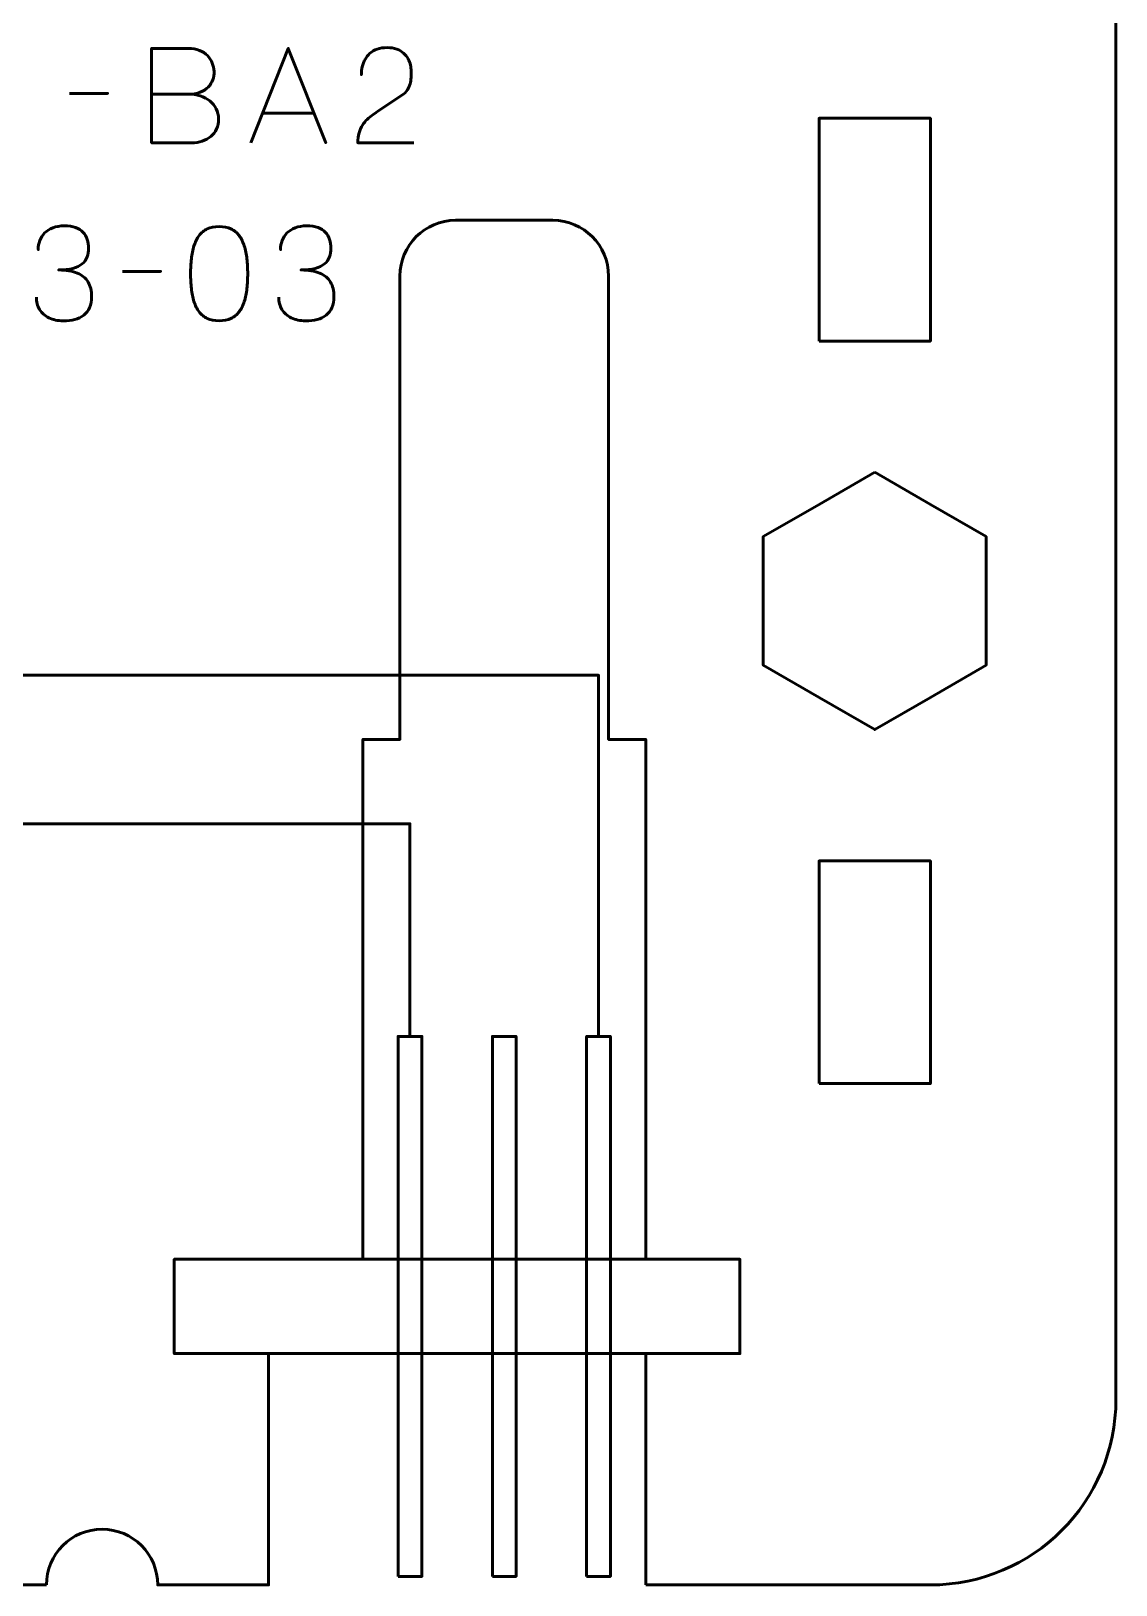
# Model space of a CAD drawing. Header units: centimetres. Extents: x -22.1 to 1.1, y -17.5 to -11.2.
# Drawn here: x -7.723 to -4.8, y -17.5 to -13.315 of the extents above; entities that cross this region are included whole.
import ezdxf

# ---------------------------------------------------------------- set-up
doc = ezdxf.new("R2010")
doc.units = ezdxf.units.CM
doc.header["$MEASUREMENT"] = 0
doc.layers.add('Layer 1', color=7, linetype='Continuous')

msp = doc.modelspace()

# ---------------------------------------------------------------- linework, layer by layer
at = {"layer": 'Layer 1', "color": 253, "lineweight": 53}
for points in [[(-5.6, -14.15), (-5.3, -14.15), (-5.3, -13.55), (-5.6, -13.55), (-5.6, -14.15)], [(-5.6, -16.15), (-5.3, -16.15), (-5.3, -15.55), (-5.6, -15.55), (-5.6, -16.15)]]:
    msp.add_lwpolyline(points, close=True, dxfattribs=at)
at = {"layer": 'Layer 1', "color": 2, "lineweight": 53}
for points in [[(-6.734, -17.47699), (-6.67, -17.47699), (-6.67, -16.02299), (-6.734, -16.02299), (-6.734, -17.47699)], [(-6.48, -17.47699), (-6.416, -17.47699), (-6.416, -16.02299), (-6.48, -16.02299), (-6.48, -17.47699)], [(-6.226, -17.47699), (-6.162, -17.47699), (-6.162, -16.02299), (-6.226, -16.02299), (-6.226, -17.47699)]]:
    msp.add_lwpolyline(points, close=True, dxfattribs=at)
at = {"layer": 'Layer 1', "color": 7, "lineweight": 53}
msp.add_lwpolyline([(-7.337, -16.87699), (-5.813, -16.87699), (-5.813, -16.62299), (-7.337, -16.62299), (-7.337, -16.87699)], close=True, dxfattribs=at)
at = {"layer": 'Layer 1', "color": 253, "lineweight": 53}
for points, knots in [([(-7.6815, -17.5), (-7.6815, -17.5), (-8.0795, -17.5), (-8.0795, -17.5), (-8.0795, -17.5), (-8.0795, -17.5), (-8.0795, -16.87699), (-8.0795, -16.87699), (-8.0795, -16.87699), (-8.0795, -16.87699), (-7.8255, -16.87699), (-7.8255, -16.87699), (-7.8255, -16.87699), (-7.8255, -16.87699), (-7.8255, -16.62299), (-7.8255, -16.62299), (-7.8255, -16.62299), (-7.8255, -16.62299), (-8.0795, -16.62299), (-8.0795, -16.62299), (-8.0795, -16.62299), (-8.0795, -16.62299), (-8.0795, -15.22299), (-8.0795, -15.22299), (-8.0795, -15.22299), (-8.0795, -15.22299), (-8.1795, -15.22302), (-8.1795, -15.22302), (-8.1795, -15.22302), (-8.1795, -15.22302), (-8.1795, -14.24998), (-8.1795, -14.24998), (-8.1795, -14.24998), (-8.1795, -14.24998), (-8.1795, -13.97501), (-8.1795, -13.97501), (-8.1795, -13.97501), (-8.1795, -13.89218), (-8.24667, -13.82501), (-8.32951, -13.82501), (-8.32951, -13.82501), (-8.32951, -13.82501), (-8.59151, -13.825), (-8.59151, -13.825), (-8.59151, -13.825), (-8.67433, -13.825), (-8.7415, -13.89217), (-8.7415, -13.975), (-8.7415, -13.975), (-8.7415, -13.975), (-8.7415, -14.24998), (-8.7415, -14.24998), (-8.7415, -14.24998), (-8.7415, -14.24998), (-8.7415, -15.22302), (-8.7415, -15.22302), (-8.7415, -15.22302), (-8.7415, -15.22302), (-8.8415, -15.22299), (-8.8415, -15.22299), (-8.8415, -15.22299), (-8.8415, -15.22299), (-8.8415, -16.62299), (-8.8415, -16.62299), (-8.8415, -16.62299), (-8.8415, -16.62299), (-9.3495, -16.62299), (-9.3495, -16.62299), (-9.3495, -16.62299), (-9.3495, -16.62299), (-9.3495, -16.87699), (-9.3495, -16.87699), (-9.3495, -16.87699), (-9.3495, -16.87699), (-9.0955, -16.87699), (-9.0955, -16.87699), (-9.0955, -16.87699), (-9.0955, -16.87699), (-9.0955, -17.5), (-9.0955, -17.5), (-9.0955, -17.5), (-9.0955, -17.5), (-9.40365, -17.5), (-9.40365, -17.5), (-9.40365, -17.5), (-9.40365, -17.41717), (-9.47082, -17.35), (-9.55365, -17.35), (-9.55365, -17.35), (-9.63648, -17.35), (-9.70365, -17.41717), (-9.70365, -17.5), (-9.70365, -17.5), (-9.70365, -17.5), (-9.7, -17.5), (-9.7, -17.5), (-9.7, -17.5), (-9.97609, -17.5), (-10.2, -17.27609), (-10.2, -17), (-10.2, -17), (-10.2, -17), (-10.1, -12.7), (-10.1, -12.7), (-10.1, -12.7), (-10.1, -12.42391), (-9.87609, -12.2), (-9.6, -12.2), (-9.6, -12.2), (-9.6, -12.2), (-5.3, -12.2), (-5.3, -12.2), (-5.3, -12.2), (-5.02391, -12.2), (-4.8, -12.42391), (-4.8, -12.7), (-4.8, -12.7), (-4.8, -12.7), (-4.8, -17), (-4.8, -17), (-4.8, -17), (-4.8, -17.27609), (-5.02391, -17.5), (-5.3, -17.5), (-5.3, -17.5), (-5.3, -17.5), (-6.067, -17.5), (-6.067, -17.5)], [0, 0, 0, 0, 0.03125, 0.03125, 0.03125, 0.03125, 0.0625, 0.0625, 0.0625, 0.0625, 0.09375, 0.09375, 0.09375, 0.09375, 0.125, 0.125, 0.125, 0.125, 0.15625, 0.15625, 0.15625, 0.15625, 0.1875, 0.1875, 0.1875, 0.1875, 0.21875, 0.21875, 0.21875, 0.21875, 0.25, 0.25, 0.25, 0.25, 0.28125, 0.28125, 0.28125, 0.28125, 0.3125, 0.3125, 0.3125, 0.3125, 0.34375, 0.34375, 0.34375, 0.34375, 0.375, 0.375, 0.375, 0.375, 0.40625, 0.40625, 0.40625, 0.40625, 0.4375, 0.4375, 0.4375, 0.4375, 0.46875, 0.46875, 0.46875, 0.46875, 0.5, 0.5, 0.5, 0.5, 0.53125, 0.53125, 0.53125, 0.53125, 0.5625, 0.5625, 0.5625, 0.5625, 0.59375, 0.59375, 0.59375, 0.59375, 0.625, 0.625, 0.625, 0.625, 0.65625, 0.65625, 0.65625, 0.65625, 0.6875, 0.6875, 0.6875, 0.6875, 0.71875, 0.71875, 0.71875, 0.71875, 0.75, 0.75, 0.75, 0.75, 0.78125, 0.78125, 0.78125, 0.78125, 0.8125, 0.8125, 0.8125, 0.8125, 0.84375, 0.84375, 0.84375, 0.84375, 0.875, 0.875, 0.875, 0.875, 0.90625, 0.90625, 0.90625, 0.90625, 0.9375, 0.9375, 0.9375, 0.9375, 0.96875, 0.96875, 0.96875, 0.96875, 1, 1, 1, 1]), ([(-7.39804, -13.48535), (-7.39804, -13.48535), (-7.30032, -13.48535), (-7.30032, -13.48535), (-7.30032, -13.48535), (-7.28762, -13.48529), (-7.2768, -13.48353), (-7.26769, -13.48006), (-7.26769, -13.48006), (-7.25863, -13.47665), (-7.25128, -13.472), (-7.24558, -13.46618), (-7.24558, -13.46618), (-7.23988, -13.46036), (-7.23576, -13.45377), (-7.23317, -13.44648), (-7.23317, -13.44648), (-7.23065, -13.43925), (-7.22947, -13.43173), (-7.22976, -13.42396), (-7.22976, -13.42396), (-7.23012, -13.4162), (-7.23176, -13.40868), (-7.2347, -13.40133), (-7.2347, -13.40133), (-7.23758, -13.39398), (-7.24193, -13.38733), (-7.24764, -13.3814), (-7.24764, -13.3814), (-7.25334, -13.37546), (-7.26046, -13.37075), (-7.2691, -13.36728), (-7.2691, -13.36728), (-7.27774, -13.36376), (-7.28791, -13.36193), (-7.29961, -13.36188), (-7.29961, -13.36188), (-7.29961, -13.36188), (-7.39804, -13.36188), (-7.39804, -13.36188), (-7.39804, -13.36188), (-7.39804, -13.36188), (-7.39804, -13.61623), (-7.39804, -13.61623), (-7.39804, -13.61623), (-7.39804, -13.61623), (-7.28974, -13.61623), (-7.28974, -13.61623), (-7.28974, -13.61623), (-7.27962, -13.61623), (-7.27022, -13.61476), (-7.26151, -13.61188), (-7.26151, -13.61188), (-7.25281, -13.60894), (-7.24523, -13.60476), (-7.23864, -13.59918), (-7.23864, -13.59918), (-7.23212, -13.59365), (-7.227, -13.58695), (-7.22335, -13.57901), (-7.22335, -13.57901), (-7.21971, -13.57107), (-7.21783, -13.56208), (-7.21777, -13.55202), (-7.21777, -13.55202), (-7.218, -13.54191), (-7.22012, -13.5328), (-7.22418, -13.52462), (-7.22418, -13.52462), (-7.22823, -13.51645), (-7.23388, -13.50946), (-7.24117, -13.50358), (-7.24117, -13.50358), (-7.24846, -13.49775), (-7.25716, -13.49323), (-7.26716, -13.49011), (-7.26716, -13.49011), (-7.27715, -13.48699), (-7.28821, -13.48541), (-7.30032, -13.48535), (-7.30032, -13.48535), (-7.28821, -13.48541), (-7.27715, -13.48699), (-7.26716, -13.49011), (-7.26716, -13.49011), (-7.25716, -13.49323), (-7.24846, -13.49775), (-7.24117, -13.50358), (-7.24117, -13.50358), (-7.23388, -13.50946), (-7.22823, -13.51645), (-7.22418, -13.52462), (-7.22418, -13.52462), (-7.22012, -13.5328), (-7.218, -13.54191), (-7.21777, -13.55202), (-7.21777, -13.55202), (-7.21783, -13.56208), (-7.21971, -13.57107), (-7.22335, -13.57901), (-7.22335, -13.57901), (-7.227, -13.58695), (-7.23212, -13.59365), (-7.23864, -13.59918), (-7.23864, -13.59918), (-7.24523, -13.60476), (-7.25281, -13.60894), (-7.26151, -13.61188), (-7.26151, -13.61188), (-7.27022, -13.61476), (-7.27962, -13.61623), (-7.28974, -13.61623), (-7.28974, -13.61623), (-7.28974, -13.61623), (-7.39804, -13.61623), (-7.39804, -13.61623), (-7.39804, -13.61623), (-7.39804, -13.61623), (-7.39804, -13.36188), (-7.39804, -13.36188), (-7.39804, -13.36188), (-7.39804, -13.36188), (-7.29961, -13.36188), (-7.29961, -13.36188), (-7.29961, -13.36188), (-7.28791, -13.36193), (-7.27774, -13.36376), (-7.2691, -13.36728), (-7.2691, -13.36728), (-7.26046, -13.37075), (-7.25334, -13.37546), (-7.24764, -13.3814), (-7.24764, -13.3814), (-7.24193, -13.38733), (-7.23758, -13.39398), (-7.2347, -13.40133), (-7.2347, -13.40133), (-7.23176, -13.40868), (-7.23012, -13.4162), (-7.22976, -13.42396), (-7.22976, -13.42396), (-7.22947, -13.43173), (-7.23065, -13.43925), (-7.23317, -13.44648), (-7.23317, -13.44648), (-7.23576, -13.45377), (-7.23988, -13.46036), (-7.24558, -13.46618), (-7.24558, -13.46618), (-7.25128, -13.472), (-7.25863, -13.47665), (-7.26769, -13.48006), (-7.26769, -13.48006), (-7.2768, -13.48353), (-7.28762, -13.48529), (-7.30032, -13.48535), (-7.30032, -13.48535), (-7.30032, -13.48535), (-7.39804, -13.48535), (-7.39804, -13.48535)], [0, 0, 0, 0, 0.025, 0.025, 0.025, 0.025, 0.05, 0.05, 0.05, 0.05, 0.075, 0.075, 0.075, 0.075, 0.1, 0.1, 0.1, 0.1, 0.125, 0.125, 0.125, 0.125, 0.15, 0.15, 0.15, 0.15, 0.175, 0.175, 0.175, 0.175, 0.2, 0.2, 0.2, 0.2, 0.225, 0.225, 0.225, 0.225, 0.25, 0.25, 0.25, 0.25, 0.275, 0.275, 0.275, 0.275, 0.3, 0.3, 0.3, 0.3, 0.325, 0.325, 0.325, 0.325, 0.35, 0.35, 0.35, 0.35, 0.375, 0.375, 0.375, 0.375, 0.4, 0.4, 0.4, 0.4, 0.425, 0.425, 0.425, 0.425, 0.45, 0.45, 0.45, 0.45, 0.475, 0.475, 0.475, 0.475, 0.5, 0.5, 0.5, 0.5, 0.525, 0.525, 0.525, 0.525, 0.55, 0.55, 0.55, 0.55, 0.575, 0.575, 0.575, 0.575, 0.6, 0.6, 0.6, 0.6, 0.625, 0.625, 0.625, 0.625, 0.65, 0.65, 0.65, 0.65, 0.675, 0.675, 0.675, 0.675, 0.7, 0.7, 0.7, 0.7, 0.725, 0.725, 0.725, 0.725, 0.75, 0.75, 0.75, 0.75, 0.775, 0.775, 0.775, 0.775, 0.8, 0.8, 0.8, 0.8, 0.825, 0.825, 0.825, 0.825, 0.85, 0.85, 0.85, 0.85, 0.875, 0.875, 0.875, 0.875, 0.9, 0.9, 0.9, 0.9, 0.925, 0.925, 0.925, 0.925, 0.95, 0.95, 0.95, 0.95, 0.975, 0.975, 0.975, 0.975, 1, 1, 1, 1]), ([(-7.13099, -13.61623), (-7.13099, -13.61623), (-7.03009, -13.36188), (-7.03009, -13.36188), (-7.03009, -13.36188), (-7.03009, -13.36188), (-6.92885, -13.61623), (-6.92885, -13.61623), (-6.92885, -13.61623), (-6.92885, -13.61623), (-7.03009, -13.36188), (-7.03009, -13.36188), (-7.03009, -13.36188), (-7.03009, -13.36188), (-7.13099, -13.61623), (-7.13099, -13.61623)], [0, 0, 0, 0, 0.25, 0.25, 0.25, 0.25, 0.5, 0.5, 0.5, 0.5, 0.75, 0.75, 0.75, 0.75, 1, 1, 1, 1]), ([(-6.69143, -13.61623), (-6.69143, -13.61623), (-6.84277, -13.61623), (-6.84277, -13.61623), (-6.84277, -13.61623), (-6.84248, -13.606), (-6.84118, -13.59694), (-6.83901, -13.58918), (-6.83901, -13.58918), (-6.83677, -13.58142), (-6.83377, -13.5746), (-6.83007, -13.56872), (-6.83007, -13.56872), (-6.82631, -13.56284), (-6.82201, -13.55761), (-6.81713, -13.55302), (-6.81713, -13.55302), (-6.81225, -13.54838), (-6.80702, -13.54415), (-6.80138, -13.54015), (-6.80138, -13.54015), (-6.79573, -13.53621), (-6.78991, -13.53227), (-6.78386, -13.52839), (-6.78386, -13.52839), (-6.78386, -13.52839), (-6.72353, -13.48817), (-6.72353, -13.48817), (-6.72353, -13.48817), (-6.71736, -13.48382), (-6.71254, -13.47906), (-6.70912, -13.47394), (-6.70912, -13.47394), (-6.70566, -13.46883), (-6.70325, -13.46342), (-6.70178, -13.45771), (-6.70178, -13.45771), (-6.70036, -13.45207), (-6.69948, -13.44625), (-6.69919, -13.44037), (-6.69919, -13.44037), (-6.69889, -13.43443), (-6.69878, -13.42849), (-6.69884, -13.42255), (-6.69884, -13.42255), (-6.69884, -13.41767), (-6.69948, -13.41244), (-6.70078, -13.4068), (-6.70078, -13.4068), (-6.70213, -13.40121), (-6.70424, -13.39562), (-6.70724, -13.3901), (-6.70724, -13.3901), (-6.71024, -13.38457), (-6.71424, -13.37951), (-6.71924, -13.37493), (-6.71924, -13.37493), (-6.72424, -13.3704), (-6.73041, -13.36676), (-6.73776, -13.36399), (-6.73776, -13.36399), (-6.74511, -13.36123), (-6.75375, -13.35982), (-6.76375, -13.35976), (-6.76375, -13.35976), (-6.7738, -13.35982), (-6.78268, -13.36123), (-6.79032, -13.36393), (-6.79032, -13.36393), (-6.79797, -13.36664), (-6.80449, -13.3704), (-6.8099, -13.37516), (-6.8099, -13.37516), (-6.81531, -13.37993), (-6.81966, -13.38545), (-6.82307, -13.39163), (-6.82307, -13.39163), (-6.82648, -13.3978), (-6.82895, -13.40439), (-6.83054, -13.41132), (-6.83054, -13.41132), (-6.83213, -13.41826), (-6.83289, -13.42532), (-6.83289, -13.43243), (-6.83289, -13.43243), (-6.83289, -13.42532), (-6.83213, -13.41826), (-6.83054, -13.41132), (-6.83054, -13.41132), (-6.82895, -13.40439), (-6.82648, -13.3978), (-6.82307, -13.39163), (-6.82307, -13.39163), (-6.81966, -13.38545), (-6.81531, -13.37993), (-6.8099, -13.37516), (-6.8099, -13.37516), (-6.80449, -13.3704), (-6.79797, -13.36664), (-6.79032, -13.36393), (-6.79032, -13.36393), (-6.78268, -13.36123), (-6.7738, -13.35982), (-6.76375, -13.35976), (-6.76375, -13.35976), (-6.75375, -13.35982), (-6.74511, -13.36123), (-6.73776, -13.36399), (-6.73776, -13.36399), (-6.73041, -13.36676), (-6.72424, -13.3704), (-6.71924, -13.37493), (-6.71924, -13.37493), (-6.71424, -13.37951), (-6.71024, -13.38457), (-6.70724, -13.3901), (-6.70724, -13.3901), (-6.70424, -13.39562), (-6.70213, -13.40121), (-6.70078, -13.4068), (-6.70078, -13.4068), (-6.69948, -13.41244), (-6.69884, -13.41767), (-6.69884, -13.42255), (-6.69884, -13.42255), (-6.69878, -13.42849), (-6.69889, -13.43443), (-6.69919, -13.44037), (-6.69919, -13.44037), (-6.69948, -13.44625), (-6.70036, -13.45207), (-6.70178, -13.45771), (-6.70178, -13.45771), (-6.70325, -13.46342), (-6.70566, -13.46883), (-6.70912, -13.47394), (-6.70912, -13.47394), (-6.71254, -13.47906), (-6.71736, -13.48382), (-6.72353, -13.48817), (-6.72353, -13.48817), (-6.72353, -13.48817), (-6.78386, -13.52839), (-6.78386, -13.52839), (-6.78386, -13.52839), (-6.78991, -13.53227), (-6.79573, -13.53621), (-6.80138, -13.54015), (-6.80138, -13.54015), (-6.80702, -13.54415), (-6.81225, -13.54838), (-6.81713, -13.55302), (-6.81713, -13.55302), (-6.82201, -13.55761), (-6.82631, -13.56284), (-6.83007, -13.56872), (-6.83007, -13.56872), (-6.83377, -13.5746), (-6.83677, -13.58142), (-6.83901, -13.58918), (-6.83901, -13.58918), (-6.84118, -13.59694), (-6.84248, -13.606), (-6.84277, -13.61623), (-6.84277, -13.61623), (-6.84277, -13.61623), (-6.69143, -13.61623), (-6.69143, -13.61623)], [0, 0, 0, 0, 0.0238095, 0.0238095, 0.0238095, 0.0238095, 0.047619, 0.047619, 0.047619, 0.047619, 0.0714286, 0.0714286, 0.0714286, 0.0714286, 0.0952381, 0.0952381, 0.0952381, 0.0952381, 0.1190476, 0.1190476, 0.1190476, 0.1190476, 0.1428571, 0.1428571, 0.1428571, 0.1428571, 0.1666667, 0.1666667, 0.1666667, 0.1666667, 0.1904762, 0.1904762, 0.1904762, 0.1904762, 0.2142857, 0.2142857, 0.2142857, 0.2142857, 0.2380952, 0.2380952, 0.2380952, 0.2380952, 0.2619048, 0.2619048, 0.2619048, 0.2619048, 0.2857143, 0.2857143, 0.2857143, 0.2857143, 0.3095238, 0.3095238, 0.3095238, 0.3095238, 0.3333333, 0.3333333, 0.3333333, 0.3333333, 0.3571429, 0.3571429, 0.3571429, 0.3571429, 0.3809524, 0.3809524, 0.3809524, 0.3809524, 0.4047619, 0.4047619, 0.4047619, 0.4047619, 0.4285714, 0.4285714, 0.4285714, 0.4285714, 0.452381, 0.452381, 0.452381, 0.452381, 0.4761905, 0.4761905, 0.4761905, 0.4761905, 0.5, 0.5, 0.5, 0.5, 0.5238095, 0.5238095, 0.5238095, 0.5238095, 0.547619, 0.547619, 0.547619, 0.547619, 0.5714286, 0.5714286, 0.5714286, 0.5714286, 0.5952381, 0.5952381, 0.5952381, 0.5952381, 0.6190476, 0.6190476, 0.6190476, 0.6190476, 0.6428571, 0.6428571, 0.6428571, 0.6428571, 0.6666667, 0.6666667, 0.6666667, 0.6666667, 0.6904762, 0.6904762, 0.6904762, 0.6904762, 0.7142857, 0.7142857, 0.7142857, 0.7142857, 0.7380952, 0.7380952, 0.7380952, 0.7380952, 0.7619048, 0.7619048, 0.7619048, 0.7619048, 0.7857143, 0.7857143, 0.7857143, 0.7857143, 0.8095238, 0.8095238, 0.8095238, 0.8095238, 0.8333333, 0.8333333, 0.8333333, 0.8333333, 0.8571429, 0.8571429, 0.8571429, 0.8571429, 0.8809524, 0.8809524, 0.8809524, 0.8809524, 0.9047619, 0.9047619, 0.9047619, 0.9047619, 0.9285714, 0.9285714, 0.9285714, 0.9285714, 0.952381, 0.952381, 0.952381, 0.952381, 0.9761905, 0.9761905, 0.9761905, 0.9761905, 1, 1, 1, 1]), ([(-7.61959, -13.48323), (-7.61959, -13.48323), (-7.51693, -13.48323), (-7.51693, -13.48323), (-7.51693, -13.48323), (-7.51693, -13.48323), (-7.61959, -13.48323), (-7.61959, -13.48323)], [0, 0, 0, 0, 0.5, 0.5, 0.5, 0.5, 1, 1, 1, 1]), ([(-7.09924, -13.53615), (-7.09924, -13.53615), (-6.96095, -13.53615), (-6.96095, -13.53615), (-6.96095, -13.53615), (-6.96095, -13.53615), (-7.09924, -13.53615), (-7.09924, -13.53615)], [0, 0, 0, 0, 0.5, 0.5, 0.5, 0.5, 1, 1, 1, 1]), ([(-7.70867, -14.0318), (-7.70861, -14.0445), (-7.70567, -14.05555), (-7.69985, -14.06513), (-7.69985, -14.06513), (-7.69403, -14.07466), (-7.68574, -14.08213), (-7.67492, -14.08748), (-7.67492, -14.08748), (-7.6641, -14.09283), (-7.65111, -14.09553), (-7.636, -14.09565), (-7.636, -14.09565), (-7.62465, -14.09565), (-7.61436, -14.09447), (-7.60501, -14.092), (-7.60501, -14.092), (-7.59572, -14.08954), (-7.58773, -14.08571), (-7.58096, -14.08048), (-7.58096, -14.08048), (-7.5742, -14.07525), (-7.56903, -14.06849), (-7.56532, -14.06025), (-7.56532, -14.06025), (-7.56168, -14.05196), (-7.55986, -14.04203), (-7.5598, -14.03039), (-7.5598, -14.03039), (-7.55974, -14.01486), (-7.56291, -14.00175), (-7.5692, -13.99111), (-7.5692, -13.99111), (-7.5755, -13.98047), (-7.58526, -13.97247), (-7.59837, -13.967), (-7.59837, -13.967), (-7.61148, -13.96153), (-7.62829, -13.95877), (-7.6487, -13.95877), (-7.6487, -13.95877), (-7.63347, -13.95883), (-7.62071, -13.95742), (-7.6103, -13.95454), (-7.6103, -13.95454), (-7.59995, -13.95166), (-7.59166, -13.9476), (-7.58543, -13.94231), (-7.58543, -13.94231), (-7.5792, -13.93708), (-7.57467, -13.93084), (-7.57197, -13.92367), (-7.57197, -13.92367), (-7.5692, -13.91656), (-7.56785, -13.90874), (-7.56791, -13.90021), (-7.56791, -13.90021), (-7.56785, -13.89168), (-7.56903, -13.88381), (-7.57138, -13.87651), (-7.57138, -13.87651), (-7.57367, -13.86922), (-7.57744, -13.86282), (-7.58255, -13.85735), (-7.58255, -13.85735), (-7.58767, -13.85188), (-7.59443, -13.84759), (-7.60272, -13.84453), (-7.60272, -13.84453), (-7.61107, -13.84147), (-7.62124, -13.83994), (-7.63317, -13.83988), (-7.63317, -13.83988), (-7.64505, -13.83994), (-7.65546, -13.84171), (-7.66428, -13.84512), (-7.66428, -13.84512), (-7.67316, -13.84853), (-7.68045, -13.85317), (-7.68633, -13.85911), (-7.68633, -13.85911), (-7.69215, -13.86505), (-7.6965, -13.87181), (-7.69938, -13.87945), (-7.69938, -13.87945), (-7.70232, -13.8871), (-7.70373, -13.89521), (-7.70373, -13.90374), (-7.70373, -13.90374), (-7.70373, -13.89521), (-7.70232, -13.8871), (-7.69938, -13.87945), (-7.69938, -13.87945), (-7.6965, -13.87181), (-7.69215, -13.86505), (-7.68633, -13.85911), (-7.68633, -13.85911), (-7.68045, -13.85317), (-7.67316, -13.84853), (-7.66428, -13.84512), (-7.66428, -13.84512), (-7.65546, -13.84171), (-7.64505, -13.83994), (-7.63317, -13.83988), (-7.63317, -13.83988), (-7.62124, -13.83994), (-7.61107, -13.84147), (-7.60272, -13.84453), (-7.60272, -13.84453), (-7.59443, -13.84759), (-7.58767, -13.85188), (-7.58255, -13.85735), (-7.58255, -13.85735), (-7.57744, -13.86282), (-7.57367, -13.86922), (-7.57138, -13.87651), (-7.57138, -13.87651), (-7.56903, -13.88381), (-7.56785, -13.89168), (-7.56791, -13.90021), (-7.56791, -13.90021), (-7.56785, -13.90874), (-7.5692, -13.91656), (-7.57197, -13.92367), (-7.57197, -13.92367), (-7.57467, -13.93084), (-7.5792, -13.93708), (-7.58543, -13.94231), (-7.58543, -13.94231), (-7.59166, -13.9476), (-7.59995, -13.95166), (-7.6103, -13.95454), (-7.6103, -13.95454), (-7.62071, -13.95742), (-7.63347, -13.95883), (-7.6487, -13.95877), (-7.6487, -13.95877), (-7.62829, -13.95877), (-7.61148, -13.96153), (-7.59837, -13.967), (-7.59837, -13.967), (-7.58526, -13.97247), (-7.5755, -13.98047), (-7.5692, -13.99111), (-7.5692, -13.99111), (-7.56291, -14.00175), (-7.55974, -14.01486), (-7.5598, -14.03039), (-7.5598, -14.03039), (-7.55986, -14.04203), (-7.56168, -14.05196), (-7.56532, -14.06025), (-7.56532, -14.06025), (-7.56903, -14.06849), (-7.5742, -14.07525), (-7.58096, -14.08048), (-7.58096, -14.08048), (-7.58773, -14.08571), (-7.59572, -14.08954), (-7.60501, -14.092), (-7.60501, -14.092), (-7.61436, -14.09447), (-7.62465, -14.09565), (-7.636, -14.09565), (-7.636, -14.09565), (-7.65111, -14.09553), (-7.6641, -14.09283), (-7.67492, -14.08748), (-7.67492, -14.08748), (-7.68574, -14.08213), (-7.69403, -14.07466), (-7.69985, -14.06513), (-7.69985, -14.06513), (-7.70567, -14.05555), (-7.70861, -14.0445), (-7.70867, -14.0318)], [0, 0, 0, 0, 0.0227273, 0.0227273, 0.0227273, 0.0227273, 0.0454545, 0.0454545, 0.0454545, 0.0454545, 0.0681818, 0.0681818, 0.0681818, 0.0681818, 0.0909091, 0.0909091, 0.0909091, 0.0909091, 0.1136364, 0.1136364, 0.1136364, 0.1136364, 0.1363636, 0.1363636, 0.1363636, 0.1363636, 0.1590909, 0.1590909, 0.1590909, 0.1590909, 0.1818182, 0.1818182, 0.1818182, 0.1818182, 0.2045455, 0.2045455, 0.2045455, 0.2045455, 0.2272727, 0.2272727, 0.2272727, 0.2272727, 0.25, 0.25, 0.25, 0.25, 0.2727273, 0.2727273, 0.2727273, 0.2727273, 0.2954545, 0.2954545, 0.2954545, 0.2954545, 0.3181818, 0.3181818, 0.3181818, 0.3181818, 0.3409091, 0.3409091, 0.3409091, 0.3409091, 0.3636364, 0.3636364, 0.3636364, 0.3636364, 0.3863636, 0.3863636, 0.3863636, 0.3863636, 0.4090909, 0.4090909, 0.4090909, 0.4090909, 0.4318182, 0.4318182, 0.4318182, 0.4318182, 0.4545455, 0.4545455, 0.4545455, 0.4545455, 0.4772727, 0.4772727, 0.4772727, 0.4772727, 0.5, 0.5, 0.5, 0.5, 0.5227273, 0.5227273, 0.5227273, 0.5227273, 0.5454545, 0.5454545, 0.5454545, 0.5454545, 0.5681818, 0.5681818, 0.5681818, 0.5681818, 0.5909091, 0.5909091, 0.5909091, 0.5909091, 0.6136364, 0.6136364, 0.6136364, 0.6136364, 0.6363636, 0.6363636, 0.6363636, 0.6363636, 0.6590909, 0.6590909, 0.6590909, 0.6590909, 0.6818182, 0.6818182, 0.6818182, 0.6818182, 0.7045455, 0.7045455, 0.7045455, 0.7045455, 0.7272727, 0.7272727, 0.7272727, 0.7272727, 0.75, 0.75, 0.75, 0.75, 0.7727273, 0.7727273, 0.7727273, 0.7727273, 0.7954545, 0.7954545, 0.7954545, 0.7954545, 0.8181818, 0.8181818, 0.8181818, 0.8181818, 0.8409091, 0.8409091, 0.8409091, 0.8409091, 0.8636364, 0.8636364, 0.8636364, 0.8636364, 0.8863636, 0.8863636, 0.8863636, 0.8863636, 0.9090909, 0.9090909, 0.9090909, 0.9090909, 0.9318182, 0.9318182, 0.9318182, 0.9318182, 0.9545455, 0.9545455, 0.9545455, 0.9545455, 0.9772727, 0.9772727, 0.9772727, 0.9772727, 1, 1, 1, 1]), ([(-6.067, -17.5), (-6.067, -17.5), (-6.067, -16.87699), (-6.067, -16.87699), (-6.067, -16.87699), (-6.067, -16.87699), (-5.813, -16.87699), (-5.813, -16.87699), (-5.813, -16.87699), (-5.813, -16.87699), (-5.813, -16.62299), (-5.813, -16.62299), (-5.813, -16.62299), (-5.813, -16.62299), (-6.067, -16.62299), (-6.067, -16.62299), (-6.067, -16.62299), (-6.067, -16.62299), (-6.067, -15.22299), (-6.067, -15.22299), (-6.067, -15.22299), (-6.067, -15.22299), (-6.167, -15.22302), (-6.167, -15.22302), (-6.167, -15.22302), (-6.167, -15.22302), (-6.167, -14.24998), (-6.167, -14.24998), (-6.167, -14.24998), (-6.167, -14.24998), (-6.167, -13.97501), (-6.167, -13.97501), (-6.167, -13.97501), (-6.167, -13.89218), (-6.23417, -13.82501), (-6.31701, -13.82501), (-6.31701, -13.82501), (-6.31701, -13.82501), (-6.57901, -13.825), (-6.57901, -13.825), (-6.57901, -13.825), (-6.66183, -13.825), (-6.729, -13.89217), (-6.729, -13.975), (-6.729, -13.975), (-6.729, -13.975), (-6.729, -14.24998), (-6.729, -14.24998), (-6.729, -14.24998), (-6.729, -14.24998), (-6.729, -15.22302), (-6.729, -15.22302), (-6.729, -15.22302), (-6.729, -15.22302), (-6.829, -15.22299), (-6.829, -15.22299), (-6.829, -15.22299), (-6.829, -15.22299), (-6.829, -16.62299), (-6.829, -16.62299), (-6.829, -16.62299), (-6.829, -16.62299), (-7.337, -16.62299), (-7.337, -16.62299), (-7.337, -16.62299), (-7.337, -16.62299), (-7.337, -16.87699), (-7.337, -16.87699), (-7.337, -16.87699), (-7.337, -16.87699), (-7.083, -16.87699), (-7.083, -16.87699), (-7.083, -16.87699), (-7.083, -16.87699), (-7.083, -17.5), (-7.083, -17.5), (-7.083, -17.5), (-7.083, -17.5), (-7.3815, -17.5), (-7.3815, -17.5), (-7.3815, -17.5), (-7.3815, -17.41717), (-7.44867, -17.35), (-7.5315, -17.35), (-7.5315, -17.35), (-7.61433, -17.35), (-7.6815, -17.41717), (-7.6815, -17.5)], [0, 0, 0, 0, 0.0454545, 0.0454545, 0.0454545, 0.0454545, 0.0909091, 0.0909091, 0.0909091, 0.0909091, 0.1363636, 0.1363636, 0.1363636, 0.1363636, 0.1818182, 0.1818182, 0.1818182, 0.1818182, 0.2272727, 0.2272727, 0.2272727, 0.2272727, 0.2727273, 0.2727273, 0.2727273, 0.2727273, 0.3181818, 0.3181818, 0.3181818, 0.3181818, 0.3636364, 0.3636364, 0.3636364, 0.3636364, 0.4090909, 0.4090909, 0.4090909, 0.4090909, 0.4545455, 0.4545455, 0.4545455, 0.4545455, 0.5, 0.5, 0.5, 0.5, 0.5454545, 0.5454545, 0.5454545, 0.5454545, 0.5909091, 0.5909091, 0.5909091, 0.5909091, 0.6363636, 0.6363636, 0.6363636, 0.6363636, 0.6818182, 0.6818182, 0.6818182, 0.6818182, 0.7272727, 0.7272727, 0.7272727, 0.7272727, 0.7727273, 0.7727273, 0.7727273, 0.7727273, 0.8181818, 0.8181818, 0.8181818, 0.8181818, 0.8636364, 0.8636364, 0.8636364, 0.8636364, 0.9090909, 0.9090909, 0.9090909, 0.9090909, 0.9545455, 0.9545455, 0.9545455, 0.9545455, 1, 1, 1, 1]), ([(-7.21618, -14.09565), (-7.20384, -14.09559), (-7.19319, -14.09342), (-7.18432, -14.08918), (-7.18432, -14.08918), (-7.1755, -14.08495), (-7.16815, -14.07889), (-7.16227, -14.07119), (-7.16227, -14.07119), (-7.15645, -14.06343), (-7.15186, -14.05426), (-7.14845, -14.04367), (-7.14845, -14.04367), (-7.1451, -14.03309), (-7.14269, -14.02151), (-7.14134, -14.00881), (-7.14134, -14.00881), (-7.13992, -13.99611), (-7.13922, -13.98276), (-7.13928, -13.96865), (-7.13928, -13.96865), (-7.13922, -13.9546), (-7.13992, -13.94125), (-7.14134, -13.92861), (-7.14134, -13.92861), (-7.14269, -13.91597), (-7.1451, -13.90433), (-7.14845, -13.89374), (-7.14845, -13.89374), (-7.15186, -13.88322), (-7.15645, -13.87405), (-7.16227, -13.86623), (-7.16227, -13.86623), (-7.16815, -13.85846), (-7.1755, -13.85241), (-7.18432, -13.84817), (-7.18432, -13.84817), (-7.19319, -13.84388), (-7.20384, -13.84171), (-7.21618, -13.84165), (-7.21618, -13.84165), (-7.22853, -13.84171), (-7.23917, -13.84388), (-7.24805, -13.84817), (-7.24805, -13.84817), (-7.25687, -13.85241), (-7.26422, -13.85846), (-7.2701, -13.86623), (-7.2701, -13.86623), (-7.27592, -13.87405), (-7.28051, -13.88322), (-7.28392, -13.89374), (-7.28392, -13.89374), (-7.28727, -13.90433), (-7.28968, -13.91597), (-7.29103, -13.92861), (-7.29103, -13.92861), (-7.29244, -13.94125), (-7.29315, -13.9546), (-7.29309, -13.96865), (-7.29309, -13.96865), (-7.29315, -13.98276), (-7.29244, -13.99611), (-7.29103, -14.00881), (-7.29103, -14.00881), (-7.28968, -14.02151), (-7.28727, -14.03309), (-7.28392, -14.04367), (-7.28392, -14.04367), (-7.28051, -14.05426), (-7.27592, -14.06343), (-7.2701, -14.07119), (-7.2701, -14.07119), (-7.26422, -14.07889), (-7.25687, -14.08495), (-7.24805, -14.08918), (-7.24805, -14.08918), (-7.23917, -14.09342), (-7.22853, -14.09559), (-7.21618, -14.09565)], [0, 0, 0, 0, 0.05, 0.05, 0.05, 0.05, 0.1, 0.1, 0.1, 0.1, 0.15, 0.15, 0.15, 0.15, 0.2, 0.2, 0.2, 0.2, 0.25, 0.25, 0.25, 0.25, 0.3, 0.3, 0.3, 0.3, 0.35, 0.35, 0.35, 0.35, 0.4, 0.4, 0.4, 0.4, 0.45, 0.45, 0.45, 0.45, 0.5, 0.5, 0.5, 0.5, 0.55, 0.55, 0.55, 0.55, 0.6, 0.6, 0.6, 0.6, 0.65, 0.65, 0.65, 0.65, 0.7, 0.7, 0.7, 0.7, 0.75, 0.75, 0.75, 0.75, 0.8, 0.8, 0.8, 0.8, 0.85, 0.85, 0.85, 0.85, 0.9, 0.9, 0.9, 0.9, 0.95, 0.95, 0.95, 0.95, 1, 1, 1, 1]), ([(-7.21618, -14.09565), (-7.20384, -14.09559), (-7.19319, -14.09342), (-7.18432, -14.08918), (-7.18432, -14.08918), (-7.1755, -14.08495), (-7.16815, -14.07889), (-7.16227, -14.07119), (-7.16227, -14.07119), (-7.15645, -14.06343), (-7.15186, -14.05426), (-7.14845, -14.04367), (-7.14845, -14.04367), (-7.1451, -14.03309), (-7.14269, -14.02151), (-7.14134, -14.00881), (-7.14134, -14.00881), (-7.13992, -13.99611), (-7.13922, -13.98276), (-7.13928, -13.96865), (-7.13928, -13.96865), (-7.13922, -13.9546), (-7.13992, -13.94125), (-7.14134, -13.92861), (-7.14134, -13.92861), (-7.14269, -13.91597), (-7.1451, -13.90433), (-7.14845, -13.89374), (-7.14845, -13.89374), (-7.15186, -13.88322), (-7.15645, -13.87405), (-7.16227, -13.86623), (-7.16227, -13.86623), (-7.16815, -13.85846), (-7.1755, -13.85241), (-7.18432, -13.84817), (-7.18432, -13.84817), (-7.19319, -13.84388), (-7.20384, -13.84171), (-7.21618, -13.84165), (-7.21618, -13.84165), (-7.22853, -13.84171), (-7.23917, -13.84388), (-7.24805, -13.84817), (-7.24805, -13.84817), (-7.25687, -13.85241), (-7.26422, -13.85846), (-7.2701, -13.86623), (-7.2701, -13.86623), (-7.27592, -13.87405), (-7.28051, -13.88322), (-7.28392, -13.89374), (-7.28392, -13.89374), (-7.28727, -13.90433), (-7.28968, -13.91597), (-7.29103, -13.92861), (-7.29103, -13.92861), (-7.29244, -13.94125), (-7.29315, -13.9546), (-7.29309, -13.96865), (-7.29309, -13.96865), (-7.29315, -13.98276), (-7.29244, -13.99611), (-7.29103, -14.00881), (-7.29103, -14.00881), (-7.28968, -14.02151), (-7.28727, -14.03309), (-7.28392, -14.04367), (-7.28392, -14.04367), (-7.28051, -14.05426), (-7.27592, -14.06343), (-7.2701, -14.07119), (-7.2701, -14.07119), (-7.26422, -14.07889), (-7.25687, -14.08495), (-7.24805, -14.08918), (-7.24805, -14.08918), (-7.23917, -14.09342), (-7.22853, -14.09559), (-7.21618, -14.09565)], [0, 0, 0, 0, 0.05, 0.05, 0.05, 0.05, 0.1, 0.1, 0.1, 0.1, 0.15, 0.15, 0.15, 0.15, 0.2, 0.2, 0.2, 0.2, 0.25, 0.25, 0.25, 0.25, 0.3, 0.3, 0.3, 0.3, 0.35, 0.35, 0.35, 0.35, 0.4, 0.4, 0.4, 0.4, 0.45, 0.45, 0.45, 0.45, 0.5, 0.5, 0.5, 0.5, 0.55, 0.55, 0.55, 0.55, 0.6, 0.6, 0.6, 0.6, 0.65, 0.65, 0.65, 0.65, 0.7, 0.7, 0.7, 0.7, 0.75, 0.75, 0.75, 0.75, 0.8, 0.8, 0.8, 0.8, 0.85, 0.85, 0.85, 0.85, 0.9, 0.9, 0.9, 0.9, 0.95, 0.95, 0.95, 0.95, 1, 1, 1, 1]), ([(-7.05567, -14.0318), (-7.05561, -14.0445), (-7.05267, -14.05555), (-7.04685, -14.06513), (-7.04685, -14.06513), (-7.04103, -14.07466), (-7.03274, -14.08213), (-7.02192, -14.08748), (-7.02192, -14.08748), (-7.0111, -14.09283), (-6.99811, -14.09553), (-6.983, -14.09565), (-6.983, -14.09565), (-6.97165, -14.09565), (-6.96136, -14.09447), (-6.95201, -14.092), (-6.95201, -14.092), (-6.94272, -14.08954), (-6.93473, -14.08571), (-6.92796, -14.08048), (-6.92796, -14.08048), (-6.9212, -14.07525), (-6.91603, -14.06849), (-6.91232, -14.06025), (-6.91232, -14.06025), (-6.90868, -14.05196), (-6.90686, -14.04203), (-6.9068, -14.03039), (-6.9068, -14.03039), (-6.90674, -14.01486), (-6.90991, -14.00175), (-6.9162, -13.99111), (-6.9162, -13.99111), (-6.9225, -13.98047), (-6.93226, -13.97247), (-6.94537, -13.967), (-6.94537, -13.967), (-6.95848, -13.96153), (-6.97529, -13.95877), (-6.9957, -13.95877), (-6.9957, -13.95877), (-6.98047, -13.95883), (-6.96771, -13.95742), (-6.9573, -13.95454), (-6.9573, -13.95454), (-6.94695, -13.95166), (-6.93866, -13.9476), (-6.93243, -13.94231), (-6.93243, -13.94231), (-6.9262, -13.93708), (-6.92167, -13.93084), (-6.91897, -13.92367), (-6.91897, -13.92367), (-6.9162, -13.91656), (-6.91485, -13.90874), (-6.91491, -13.90021), (-6.91491, -13.90021), (-6.91485, -13.89168), (-6.91603, -13.88381), (-6.91838, -13.87651), (-6.91838, -13.87651), (-6.92067, -13.86922), (-6.92444, -13.86282), (-6.92955, -13.85735), (-6.92955, -13.85735), (-6.93467, -13.85188), (-6.94143, -13.84759), (-6.94972, -13.84453), (-6.94972, -13.84453), (-6.95807, -13.84147), (-6.96824, -13.83994), (-6.98017, -13.83988), (-6.98017, -13.83988), (-6.99205, -13.83994), (-7.00246, -13.84171), (-7.01128, -13.84512), (-7.01128, -13.84512), (-7.02016, -13.84853), (-7.02745, -13.85317), (-7.03333, -13.85911), (-7.03333, -13.85911), (-7.03915, -13.86505), (-7.0435, -13.87181), (-7.04638, -13.87945), (-7.04638, -13.87945), (-7.04932, -13.8871), (-7.05073, -13.89521), (-7.05073, -13.90374), (-7.05073, -13.90374), (-7.05073, -13.89521), (-7.04932, -13.8871), (-7.04638, -13.87945), (-7.04638, -13.87945), (-7.0435, -13.87181), (-7.03915, -13.86505), (-7.03333, -13.85911), (-7.03333, -13.85911), (-7.02745, -13.85317), (-7.02016, -13.84853), (-7.01128, -13.84512), (-7.01128, -13.84512), (-7.00246, -13.84171), (-6.99205, -13.83994), (-6.98017, -13.83988), (-6.98017, -13.83988), (-6.96824, -13.83994), (-6.95807, -13.84147), (-6.94972, -13.84453), (-6.94972, -13.84453), (-6.94143, -13.84759), (-6.93467, -13.85188), (-6.92955, -13.85735), (-6.92955, -13.85735), (-6.92444, -13.86282), (-6.92067, -13.86922), (-6.91838, -13.87651), (-6.91838, -13.87651), (-6.91603, -13.88381), (-6.91485, -13.89168), (-6.91491, -13.90021), (-6.91491, -13.90021), (-6.91485, -13.90874), (-6.9162, -13.91656), (-6.91897, -13.92367), (-6.91897, -13.92367), (-6.92167, -13.93084), (-6.9262, -13.93708), (-6.93243, -13.94231), (-6.93243, -13.94231), (-6.93866, -13.9476), (-6.94695, -13.95166), (-6.9573, -13.95454), (-6.9573, -13.95454), (-6.96771, -13.95742), (-6.98047, -13.95883), (-6.9957, -13.95877), (-6.9957, -13.95877), (-6.97529, -13.95877), (-6.95848, -13.96153), (-6.94537, -13.967), (-6.94537, -13.967), (-6.93226, -13.97247), (-6.9225, -13.98047), (-6.9162, -13.99111), (-6.9162, -13.99111), (-6.90991, -14.00175), (-6.90674, -14.01486), (-6.9068, -14.03039), (-6.9068, -14.03039), (-6.90686, -14.04203), (-6.90868, -14.05196), (-6.91232, -14.06025), (-6.91232, -14.06025), (-6.91603, -14.06849), (-6.9212, -14.07525), (-6.92796, -14.08048), (-6.92796, -14.08048), (-6.93473, -14.08571), (-6.94272, -14.08954), (-6.95201, -14.092), (-6.95201, -14.092), (-6.96136, -14.09447), (-6.97165, -14.09565), (-6.983, -14.09565), (-6.983, -14.09565), (-6.99811, -14.09553), (-7.0111, -14.09283), (-7.02192, -14.08748), (-7.02192, -14.08748), (-7.03274, -14.08213), (-7.04103, -14.07466), (-7.04685, -14.06513), (-7.04685, -14.06513), (-7.05267, -14.05555), (-7.05561, -14.0445), (-7.05567, -14.0318)], [0, 0, 0, 0, 0.0227273, 0.0227273, 0.0227273, 0.0227273, 0.0454545, 0.0454545, 0.0454545, 0.0454545, 0.0681818, 0.0681818, 0.0681818, 0.0681818, 0.0909091, 0.0909091, 0.0909091, 0.0909091, 0.1136364, 0.1136364, 0.1136364, 0.1136364, 0.1363636, 0.1363636, 0.1363636, 0.1363636, 0.1590909, 0.1590909, 0.1590909, 0.1590909, 0.1818182, 0.1818182, 0.1818182, 0.1818182, 0.2045455, 0.2045455, 0.2045455, 0.2045455, 0.2272727, 0.2272727, 0.2272727, 0.2272727, 0.25, 0.25, 0.25, 0.25, 0.2727273, 0.2727273, 0.2727273, 0.2727273, 0.2954545, 0.2954545, 0.2954545, 0.2954545, 0.3181818, 0.3181818, 0.3181818, 0.3181818, 0.3409091, 0.3409091, 0.3409091, 0.3409091, 0.3636364, 0.3636364, 0.3636364, 0.3636364, 0.3863636, 0.3863636, 0.3863636, 0.3863636, 0.4090909, 0.4090909, 0.4090909, 0.4090909, 0.4318182, 0.4318182, 0.4318182, 0.4318182, 0.4545455, 0.4545455, 0.4545455, 0.4545455, 0.4772727, 0.4772727, 0.4772727, 0.4772727, 0.5, 0.5, 0.5, 0.5, 0.5227273, 0.5227273, 0.5227273, 0.5227273, 0.5454545, 0.5454545, 0.5454545, 0.5454545, 0.5681818, 0.5681818, 0.5681818, 0.5681818, 0.5909091, 0.5909091, 0.5909091, 0.5909091, 0.6136364, 0.6136364, 0.6136364, 0.6136364, 0.6363636, 0.6363636, 0.6363636, 0.6363636, 0.6590909, 0.6590909, 0.6590909, 0.6590909, 0.6818182, 0.6818182, 0.6818182, 0.6818182, 0.7045455, 0.7045455, 0.7045455, 0.7045455, 0.7272727, 0.7272727, 0.7272727, 0.7272727, 0.75, 0.75, 0.75, 0.75, 0.7727273, 0.7727273, 0.7727273, 0.7727273, 0.7954545, 0.7954545, 0.7954545, 0.7954545, 0.8181818, 0.8181818, 0.8181818, 0.8181818, 0.8409091, 0.8409091, 0.8409091, 0.8409091, 0.8636364, 0.8636364, 0.8636364, 0.8636364, 0.8863636, 0.8863636, 0.8863636, 0.8863636, 0.9090909, 0.9090909, 0.9090909, 0.9090909, 0.9318182, 0.9318182, 0.9318182, 0.9318182, 0.9545455, 0.9545455, 0.9545455, 0.9545455, 0.9772727, 0.9772727, 0.9772727, 0.9772727, 1, 1, 1, 1]), ([(-7.47654, -13.96265), (-7.47654, -13.96265), (-7.37388, -13.96265), (-7.37388, -13.96265), (-7.37388, -13.96265), (-7.37388, -13.96265), (-7.47654, -13.96265), (-7.47654, -13.96265)], [0, 0, 0, 0, 0.5, 0.5, 0.5, 0.5, 1, 1, 1, 1]), ([(-5.45, -14.50359), (-5.45, -14.50359), (-5.3, -14.59019), (-5.3, -14.59019), (-5.3, -14.59019), (-5.3, -14.59019), (-5.15, -14.67679), (-5.15, -14.67679), (-5.15, -14.67679), (-5.15, -14.67679), (-5.15, -14.85), (-5.15, -14.85), (-5.15, -14.85), (-5.15, -14.85), (-5.15, -15.02321), (-5.15, -15.02321), (-5.15, -15.02321), (-5.15, -15.02321), (-5.3, -15.10981), (-5.3, -15.10981), (-5.3, -15.10981), (-5.3, -15.10981), (-5.45, -15.19641), (-5.45, -15.19641), (-5.45, -15.19641), (-5.45, -15.19641), (-5.6, -15.10981), (-5.6, -15.10981), (-5.6, -15.10981), (-5.6, -15.10981), (-5.75, -15.02321), (-5.75, -15.02321), (-5.75, -15.02321), (-5.75, -15.02321), (-5.75, -14.85), (-5.75, -14.85), (-5.75, -14.85), (-5.75, -14.85), (-5.75, -14.67679), (-5.75, -14.67679), (-5.75, -14.67679), (-5.75, -14.67679), (-5.6, -14.59019), (-5.6, -14.59019), (-5.6, -14.59019), (-5.6, -14.59019), (-5.45, -14.50359), (-5.45, -14.50359)], [0, 0, 0, 0, 0.0833333, 0.0833333, 0.0833333, 0.0833333, 0.1666667, 0.1666667, 0.1666667, 0.1666667, 0.25, 0.25, 0.25, 0.25, 0.3333333, 0.3333333, 0.3333333, 0.3333333, 0.4166667, 0.4166667, 0.4166667, 0.4166667, 0.5, 0.5, 0.5, 0.5, 0.5833333, 0.5833333, 0.5833333, 0.5833333, 0.6666667, 0.6666667, 0.6666667, 0.6666667, 0.75, 0.75, 0.75, 0.75, 0.8333333, 0.8333333, 0.8333333, 0.8333333, 0.9166667, 0.9166667, 0.9166667, 0.9166667, 1, 1, 1, 1])]:
    msp.add_open_spline(points, degree=3, knots=knots, dxfattribs=at)
at = {"layer": 'Layer 1', "color": 30, "lineweight": 53}
msp.add_open_spline([(-19.5, -14.85001), (-19.5, -14.85001), (-19.5, -15.05001), (-19.5, -15.05001), (-19.5, -15.05001), (-19.5, -15.05001), (-6.194, -15.05001), (-6.194, -15.05001), (-6.194, -15.05001), (-6.194, -15.05001), (-6.194, -16.02299), (-6.194, -16.02299)], degree=3, knots=[0, 0, 0, 0, 0.3333333, 0.3333333, 0.3333333, 0.3333333, 0.6666667, 0.6666667, 0.6666667, 0.6666667, 1, 1, 1, 1], dxfattribs=at)
at = {"layer": 'Layer 1', "color": 1, "lineweight": 53}
msp.add_open_spline([(-8.4605, -16.02299), (-8.4605, -16.02299), (-8.4605, -15.45001), (-8.4605, -15.45001), (-8.4605, -15.45001), (-8.4605, -15.45001), (-6.702, -15.45001), (-6.702, -15.45001), (-6.702, -15.45001), (-6.702, -15.45001), (-6.702, -16.02299), (-6.702, -16.02299)], degree=3, knots=[0, 0, 0, 0, 0.3333333, 0.3333333, 0.3333333, 0.3333333, 0.6666667, 0.6666667, 0.6666667, 0.6666667, 1, 1, 1, 1], dxfattribs=at)

doc.saveas('drawing.dxf')
